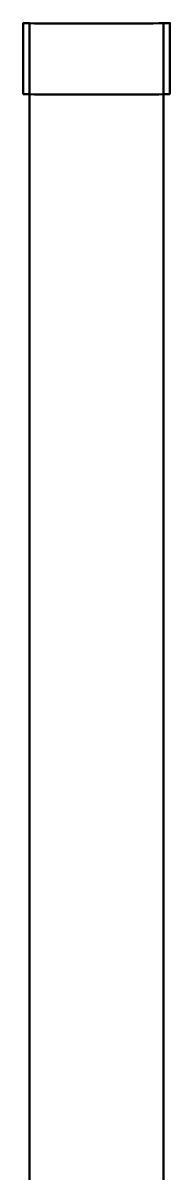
# Model space of a CAD drawing. Header units: millimetres. Extents: x -108050 to 96605, y 58136 to 140997.
# Drawn here: x -91871 to -91648, y 83700 to 85418 of the extents above; entities that cross this region are included whole.
import ezdxf

# ---------------------------------------------------------------- set-up
doc = ezdxf.new("R2010")
doc.units = ezdxf.units.MM
doc.layers.add('P-PIPE', color=3, linetype='Continuous', lineweight=50)

msp = doc.modelspace()

# ---------------------------------------------------------------- linework, layer by layer
at = {"layer": 'P-PIPE'}
for p, q in [((-91870.8, 85417.9), (-91870.8, 85311.9)), ((-91861.2, 85417.9), (-91861.2, 80311.5)), ((-91661.2, 80311.5), (-91661.2, 85417.9)), ((-91651.6, 85311.9), (-91651.6, 85417.9))]:
    msp.add_line(p, q, dxfattribs=at)
for centre, start_param, end_param in [((-91761.2, 85417.9), 3.141593, 4.283469), ((-91761.2, 85417.9), 4.283469, 6.377864), ((-91761.2, 85311.9), 3.141593, 4.283469), ((-91761.2, 85311.9), 4.283469, 6.377864)]:
    msp.add_ellipse(centre, major_axis=(109.6, 0), ratio=0.008757, start_param=start_param, end_param=end_param, dxfattribs=at)

doc.saveas('drawing.dxf')
